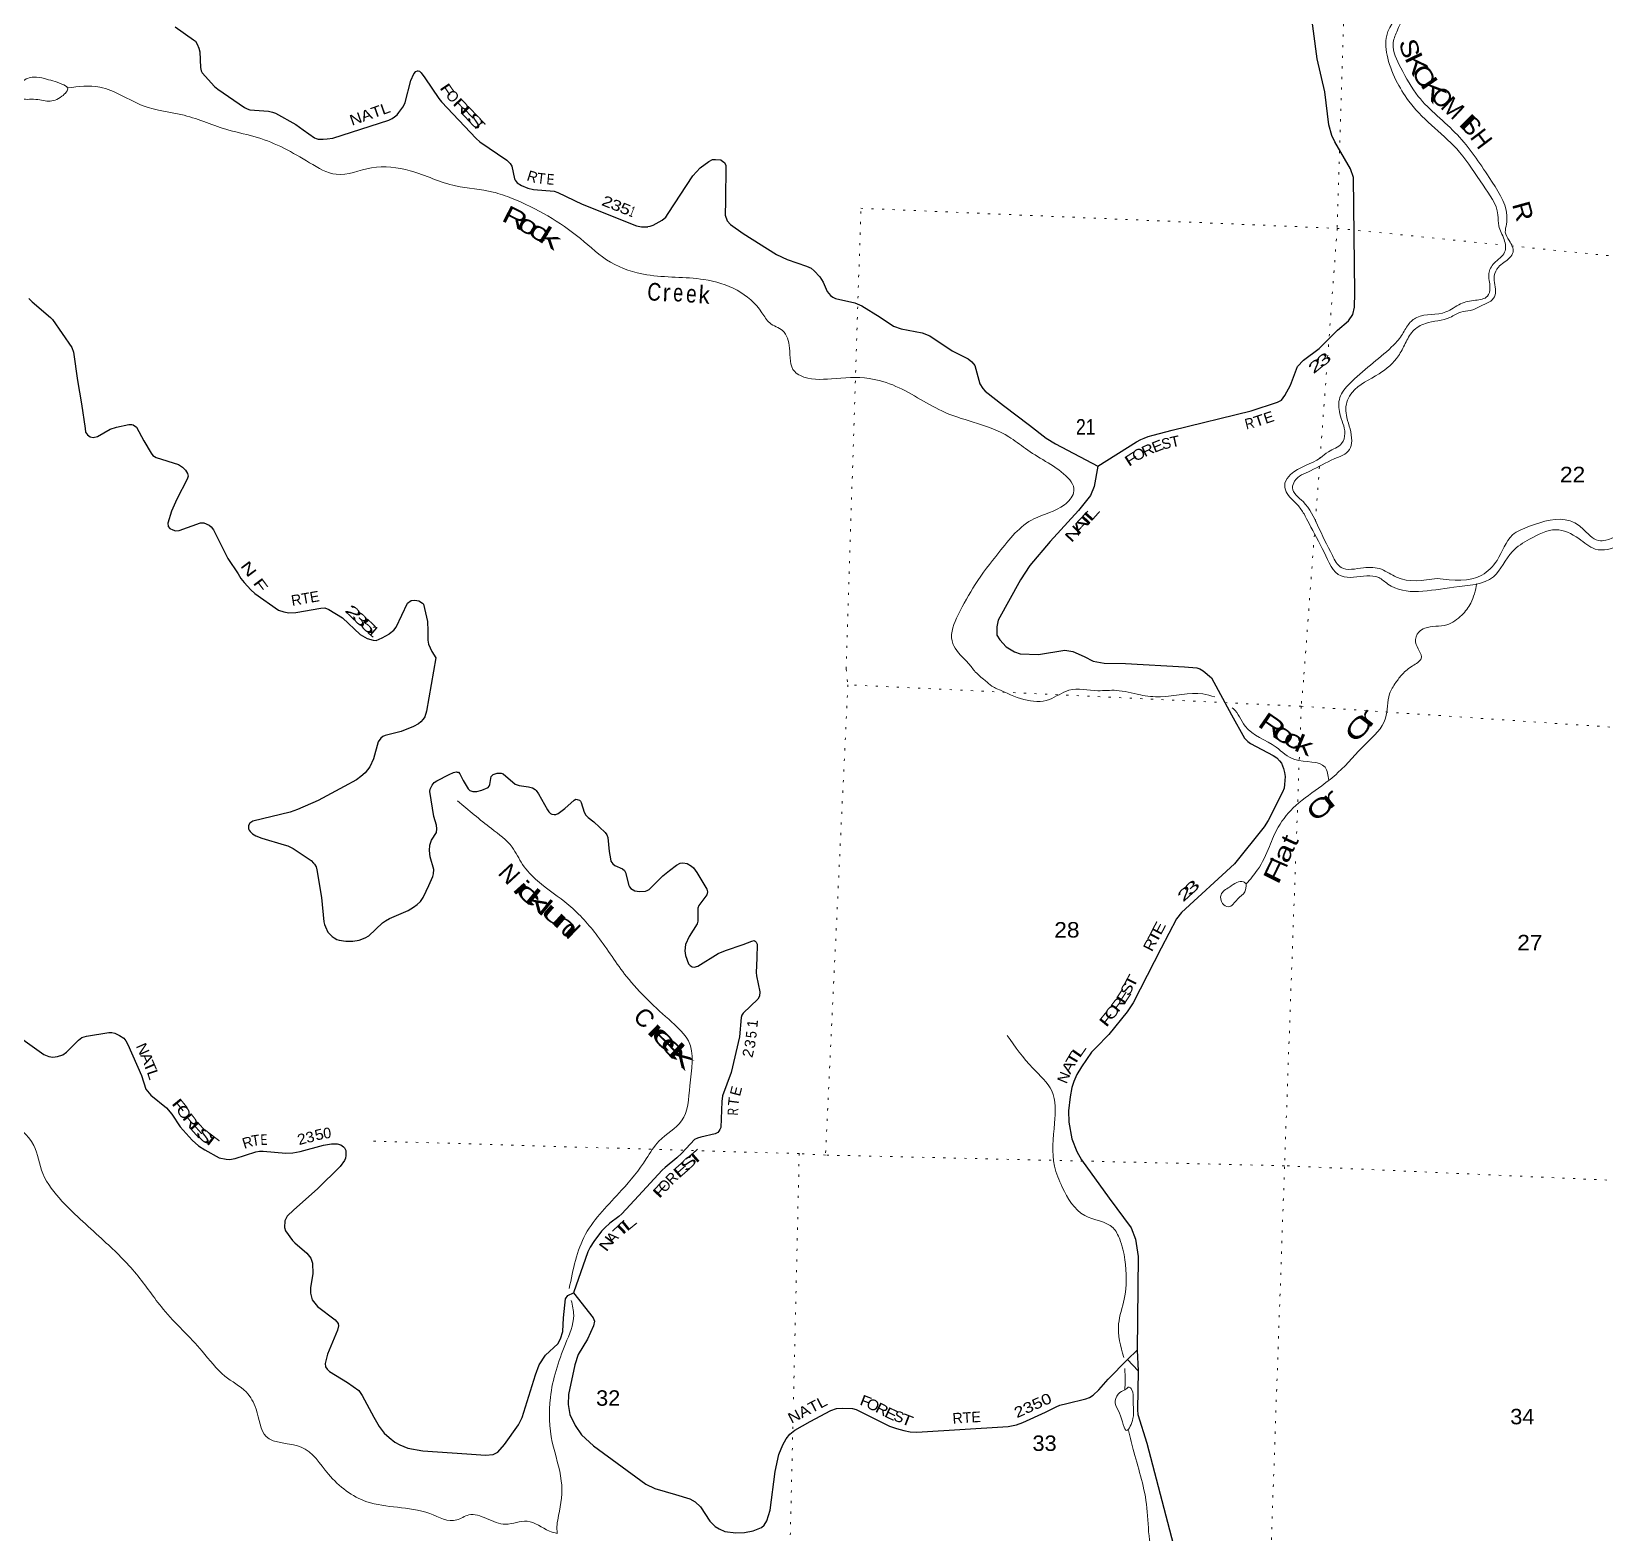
# Model space of a CAD drawing. Header units: feet. Extents: x -751810 to -497223, y -177792 to 12311.
# Drawn here: x -590454 to -572630, y -48182 to -31178 of the extents above; entities that cross this region are included whole.
import ezdxf
from ezdxf.enums import TextEntityAlignment as Align

# ---------------------------------------------------------------- set-up
doc = ezdxf.new("R2010")
doc.units = ezdxf.units.FT
doc.header["$LTSCALE"] = 80
doc.linetypes.add('DOTTED', pattern=[1.5, 0.3, -1.2])
for name, color, linetype, lineweight in [('29', 7, 'Continuous', 25), ('39', 7, 'Continuous', 13), ('7', 7, 'DOTTED', 13)]:
    doc.layers.add(name, color=color, linetype=linetype, lineweight=lineweight)
doc.layers.add('30', color=7, linetype='Continuous')
doc.layers.add('41', color=7, linetype='Continuous')

msp = doc.modelspace()

# ---------------------------------------------------------------- linework, layer by layer
at = {"layer": '29'}
for p, q in [((-578044.18, -46212.04), (-577934.46, -46107.03)), ((-577934.46, -46107.03), (-577923.6, -46338.49)), ((-578044.18, -46212.04), (-577923.6, -46338.49))]:
    msp.add_line(p, q, dxfattribs=at)
for points in [[(-578377.88, -36099.62), (-577941.34, -35823.53), (-577890.25, -35797.12), (-577855, -35781.09), (-577810.15, -35763.46), (-577752.5, -35747.42), (-577538.45, -35692.7), (-576643.82, -35472.68), (-576342.64, -35374.03), (-576297.92, -35349.95), (-576259.47, -35298.66), (-576198.72, -35182.88), (-576118.5, -34971.71), (-576051.31, -34899.5), (-575873.4, -34765.9), (-575664.59, -34559.21), (-575541.79, -34452.43), (-575490.53, -34381.91), (-575471.31, -34298.57), (-575469.71, -34137.14), (-575484.12, -32830.49), (-575516.94, -32733.75), (-575694.23, -32427.63), (-575727.62, -32356.09), (-575761.25, -32234.26), (-575809.46, -31862.91), (-575893.64, -31486.14), (-575986.17, -30799.82)], [(-588826.84, -31126.82), (-588619.04, -31271.6), (-588597.76, -31288.69), (-588576.94, -31320.75), (-588557.71, -31365.62), (-588547.81, -31406.91), (-588540.09, -31585.19), (-588533.69, -31623.66), (-588520.74, -31646.91), (-588379.88, -31801.01), (-588344.66, -31830.41), (-588040.28, -32038.76), (-588011.45, -32053.19), (-587979.86, -32063.63), (-587771.15, -32078.83), (-587725.62, -32089.64), (-587692.66, -32102.87), (-587461.73, -32232.48), (-587376.86, -32291.7)], [(-587376.86, -32291.7), (-587248.33, -32381.38), (-587231.29, -32389.76), (-587207.26, -32396.17), (-587152.8, -32397.77), (-587104.74, -32394.57), (-587041.48, -32385.46), (-586406.71, -32181.38), (-586371.03, -32163.78), (-586343.8, -32146.15), (-586313.36, -32120.51), (-586292.54, -32094.86), (-586249.28, -32035.56), (-586233.27, -32008.32), (-586222.28, -31981.77), (-586158.58, -31733.27), (-586124.33, -31657.32), (-586102.08, -31629.63), (-586083.22, -31622.41), (-586074.67, -31622.06), (-586058.65, -31626.87), (-586041.03, -31646.11), (-586000.69, -31703.3), (-585840.8, -31938.46), (-585811.95, -31973.06), (-585417.76, -32388.72), (-585377.81, -32426.62), (-585070.24, -32634.98), (-585034.56, -32670.76), (-585014.17, -32702.29), (-584983.3, -32845.58), (-584977.28, -32861.55), (-584953.29, -32889.81), (-584905.23, -32920.26), (-584833.15, -32950.71), (-584770.51, -32968.22), (-584536.78, -32987.58), (-584494.35, -32999.1), (-584218.04, -33132.39), (-583601.23, -33377.04), (-583544.5, -33389.64), (-583476.28, -33389.86), (-583476.28, -33386.65), (-583447.44, -33383.45), (-583415.4, -33370.62), (-583312.88, -33312.93), (-583271.23, -33280.87), (-583243.35, -33238.78), (-582963.88, -32811.98), (-582880.35, -32719.93), (-582784.23, -32649.41), (-582742.58, -32626.97), (-582707.67, -32627.23), (-582649.67, -32630.17), (-582624.04, -32649.41), (-582608.02, -32662.23), (-582591.63, -32694.01), (-582596.74, -33093.39), (-582598.4, -33258.44), (-582575.23, -33321.13), (-582537.53, -33364.21), (-582393.78, -33464.77), (-582018.94, -33702.31), (-581896.74, -33758.48), (-581676.34, -33836.18), (-581624.41, -33857.84), (-581592.37, -33886.69), (-581528.29, -33954), (-581488.15, -34014.22), (-581444.99, -34120.69), (-581407.57, -34167.96), (-581380.91, -34184.79), (-581348.87, -34200.82), (-581129.37, -34251.13), (-581050.91, -34284.16), (-580844.02, -34410.87), (-580693.23, -34515.16), (-580605.56, -34543.8), (-580368.41, -34588.1), (-580281.97, -34623.94), (-580028.55, -34794.16), (-579846.23, -34883.58), (-579804.12, -34917.38), (-579772.54, -34960.5), (-579714.87, -35165.65), (-579681.01, -35221.38), (-579654, -35248.99), (-579447.05, -35411.25), (-579152.02, -35633.62), (-578962.77, -35783.58), (-578856.22, -35845.2), (-578377.88, -36099.62)], [(-590483.28, -34199.2), (-590447.98, -34240.1), (-590237.65, -34416.99), (-590217.35, -34438), (-589997.28, -34755.69), (-589978.66, -34806.62), (-589935.02, -35127.59), (-589888.8, -35392.44), (-589847.13, -35671.16), (-589840.89, -35713.76), (-589818.46, -35742.61), (-589789.63, -35765.05), (-589756.61, -35775.1), (-589706.33, -35761.84), (-589564.1, -35680.22), (-589491.66, -35659.27), (-589350.69, -35627.21), (-589318.65, -35627.21), (-589301.02, -35632.28), (-589264.19, -35659.27), (-589181.29, -35813.66), (-589100.79, -35950.96), (-589078.36, -35976.6), (-589041.72, -36001.84), (-588789.53, -36081.98), (-588745.15, -36111.23), (-588709.91, -36143.28), (-588687.48, -36181.75), (-588681.07, -36213.8), (-588691.27, -36246.46), (-588808.38, -36472.79), (-588870.1, -36608.07), (-588908.55, -36742.69), (-588905.35, -36781.16), (-588886.12, -36803.6), (-588854.08, -36819.62), (-588822.04, -36829.24), (-588781.64, -36827.24), (-588541.26, -36742.26), (-588501.65, -36739.49), (-588440.78, -36768.34), (-588418.35, -36787.57), (-588391.49, -36820.41), (-588229, -37146.02), (-588113.97, -37319.67), (-588083.54, -37369.38), (-588045.09, -37417.46), (-587971.4, -37497.59), (-587923.83, -37540.62), (-587658.7, -37730.55), (-587598.14, -37749.2), (-587540.47, -37758.81), (-587462.27, -37754.3), (-587177.04, -37705.21), (-587133.57, -37704.32), (-587085.51, -37720.35), (-586932.01, -37815.19), (-586732.24, -38005.73), (-586652.99, -38050.5), (-586585.7, -38069.74), (-586551.83, -38071.01), (-586483.18, -38044.09), (-586399.88, -37996.01), (-586399.88, -37992.81), (-586350.45, -37954.4), (-586326.19, -37922.29), (-586196.26, -37651.2), (-586156.38, -37620.98), (-586114.73, -37617.77), (-586066.67, -37624.18), (-586027.39, -37649.78), (-586015.4, -37662.65), (-585968.93, -37856.87), (-585967.35, -37963.96), (-585967.35, -38069.74), (-585957.73, -38114.61), (-585920.11, -38197.71), (-585876.91, -38269.75)], [(-578377.88, -36099.62), (-578418.92, -36330.8), (-578460.74, -36429.69), (-578595.79, -36599.1), (-578916.67, -36952), (-579149.41, -37221.91), (-579252.63, -37384.62), (-579508.25, -37843.76), (-579522.01, -37916.23), (-579521.07, -38010.44), (-579489.44, -38064.09), (-579418.54, -38145.07), (-579323.81, -38201.08), (-579258.35, -38222), (-579051.58, -38229.8), (-578752.13, -38183.53), (-578662.45, -38196.82), (-578531.99, -38254.13), (-578431.73, -38305.34), (-578305.65, -38327.24), (-578066.7, -38332.57), (-577396.83, -38368.8), (-577259.1, -38382.27), (-577222.43, -38393.68), (-577187.57, -38415.14), (-577091.38, -38495.46)], [(-585876.91, -38269.75), (-585980.15, -38871.95), (-586000.83, -38936.33), (-586018.05, -38963.92), (-586045.78, -38994.39), (-586073.21, -39016.8), (-586127.23, -39046.69), (-586268.05, -39101.82), (-586448.97, -39147.85), (-586475.39, -39159.35), (-586497.23, -39180.04), (-586528.81, -39220.08), (-586580.97, -39411.33), (-586621.33, -39501.94), (-586676.27, -39569.05), (-586723.59, -39612.3), (-586775.3, -39649.09), (-586914.08, -39724.21), (-587208.27, -39883.6), (-587441.76, -39987.08), (-587523.71, -40016.18), (-587948.63, -40117.11), (-587981.83, -40138.82), (-587997.92, -40166.42), (-587997.92, -40203.2), (-587988, -40220.35), (-587979.53, -40235.39), (-587951.95, -40262.98), (-587915.18, -40283.68), (-587846.23, -40311.31), (-587594.26, -40384.7)], [(-577091.38, -38495.46), (-576866.64, -38912.62), (-576719.14, -39177.72), (-576681.28, -39215.98), (-576650.19, -39239.8), (-576392.97, -39373.92), (-576350.28, -39400.75), (-576320.4, -39432.94), (-576299.72, -39460.53), (-576277.09, -39522.33), (-576262.95, -39568.59), (-576258.35, -39612.28), (-576262.95, -39701.95), (-576269.85, -39745.64), (-576287.48, -39791.29), (-576450.25, -40108.92), (-576496.44, -40180.49), (-576832.87, -40599.77), (-577432.71, -41152.77), (-577487, -41223.91), (-577659.97, -41553.98), (-577977.38, -42173.63), (-578046.04, -42277.13), (-578254.88, -42533.7), (-578402.97, -42682.64), (-578450.8, -42734.65), (-578563.48, -42897.61), (-578616.7, -42983.85), (-578650.74, -43065.73), (-578671.86, -43131), (-578690.55, -43237.19), (-578710.5, -43396.83), (-578705.59, -43526.09), (-578673.73, -43714.12), (-578615.53, -43858.55), (-578563.41, -43953.24), (-578250.39, -44386.72), (-577999.69, -44720.31), (-577952.1, -44849.95), (-577921.48, -45046.37), (-577932.45, -46107.1)], [(-585723.15, -39590.77), (-585674.48, -39566.32), (-585646.9, -39559.42), (-585633.67, -39562.25), (-585617.03, -39564.02), (-585603.24, -39580.11), (-585564.32, -39656.92), (-585509.01, -39750.25), (-585490.63, -39770.95), (-585455.71, -39780.97), (-585410.19, -39780.14), (-585355.04, -39768.65), (-585283.6, -39736.24), (-585270, -39722.66), (-585263.11, -39704.27), (-585247.62, -39612.8), (-585226.34, -39589.31), (-585182.67, -39575.51), (-585134.41, -39573.21), (-585112.06, -39580.97), (-584977.18, -39699.84), (-584931.03, -39715.77), (-584825.44, -39728.81), (-584779.35, -39741.06), (-584751.77, -39759.45), (-584740.28, -39770.95), (-584713.45, -39808.77), (-584612.68, -39990.85), (-584597.23, -40012.37), (-584577.11, -40030.76), (-584563.32, -40039.96), (-584536, -40043.55), (-584515.06, -40042.26), (-584489.78, -40030.76), (-584415.3, -39973.06), (-584310.53, -39881.31), (-584289.84, -39869.82), (-584273.54, -39871.09), (-584249.26, -39881.11), (-584237.57, -39891.66), (-584228.58, -39906.4), (-584195.66, -40014.26), (-584177.82, -40048), (-584151.95, -40074.45), (-584086.67, -40126.27), (-583959.49, -40244.59), (-583940.57, -40271.62), (-583927.32, -40302.07), (-583914.29, -40459.36), (-583897.44, -40543.49), (-583892.84, -40571.08), (-583870.45, -40599.43), (-583846.88, -40619.36), (-583761.85, -40656.15), (-583740.28, -40675.94), (-583727.38, -40697.53), (-583688.1, -40846.6), (-583681.53, -40861.35), (-583666.47, -40881.48), (-583622.81, -40906.77), (-583569.95, -40913.66), (-583502.57, -40910.65), (-583482.62, -40904.47), (-583459.64, -40890.67), (-583306.38, -40738.07), (-583227.53, -40676.84)], [(-587594.26, -40384.7), (-587551.65, -40397.11), (-587490.02, -40426.23), (-587288.94, -40564.18), (-587259.06, -40591.77), (-587247.57, -40605.56), (-587231.67, -40634.45), (-587222.29, -40667.64), (-587168.2, -40982.13), (-587143, -41256.24), (-587136.11, -41286.13), (-587124.35, -41315.13), (-587097.04, -41375.8), (-587051.07, -41424.09), (-587028.09, -41440.18), (-586998.22, -41456.28), (-586968.34, -41465.47), (-586894.42, -41477.23), (-586816.66, -41474.67), (-586743.12, -41463.17), (-586676.47, -41440.18), (-586633.46, -41417.27), (-586478.22, -41269.51), (-586446.66, -41244.75), (-586398.28, -41217.81), (-586188.61, -41128.06), (-586127.21, -41090.7), (-586085.85, -41060.81), (-586049.08, -41026.32), (-586017.38, -40982.82), (-585984.73, -40909.06), (-585956, -40844.68), (-585907.74, -40745.81), (-585900.85, -40713.63), (-585898.96, -40663.07), (-585940.79, -40523.06), (-585946.81, -40449.21), (-585942.21, -40389.43), (-585924.87, -40334.67), (-585868.67, -40244.58), (-585862.62, -40206.04), (-585866.37, -40161.81), (-585896.42, -40066.29), (-585941.77, -39781.48), (-585941.07, -39757.15), (-585918.09, -39708.87), (-585892.81, -39681.28), (-585863.72, -39661.39), (-585723.15, -39590.77)], [(-583230.39, -40679.06), (-583227.53, -40676.84), (-583148.59, -40615.05), (-583108.02, -40594.07), (-583076.84, -40590.68), (-583027.59, -40598.67), (-582979.32, -40626.26), (-582958.64, -40646.95), (-582919.52, -40698.21), (-582806.96, -40886.07), (-582800.07, -40918.26), (-582806.89, -40951.02), (-582895.45, -41072.31), (-582908.02, -41102.52), (-582909.24, -41249.35), (-582917.61, -41281.07), (-583006.38, -41422.92), (-583047.12, -41513.77), (-583056.32, -41587.34), (-583047.25, -41638.65), (-583012.65, -41732.19), (-582996.57, -41752.88), (-582970.94, -41767.7), (-582948.3, -41768.98), (-582909.24, -41759.78), (-582679.01, -41616.28), (-582596.69, -41580.44), (-582396.67, -41514.79), (-582297.92, -41474.68), (-582270.35, -41470.08), (-582260.92, -41476.94), (-582247.36, -41488.47), (-582238.17, -41509.17), (-582240.85, -41670.51), (-582248.51, -41831.06), (-582244.98, -41867.32), (-582204.84, -42049.48), (-582209.98, -42097.54), (-582227.83, -42134.56), (-582395.59, -42293.2), (-582410.53, -42313.9), (-582416.37, -42340.12), (-582437.24, -42558.5), (-582532.21, -42963.41), (-582628.86, -43226.69), (-582636.84, -43291.65), (-582647.98, -43584.7), (-582657.59, -43608.37), (-582669.08, -43626.76), (-582682.87, -43640.55), (-582712.5, -43656.98), (-582875.91, -43695.74), (-582912.68, -43704.93), (-582945.49, -43721.87), (-583090.79, -43877.37), (-583146.81, -43930.45), (-583279.24, -44038.32), (-583313.84, -44069.79), (-583581.93, -44358.63), (-583770.53, -44563.49), (-583802.12, -44592.73), (-583906.12, -44670.4), (-583961.28, -44719.84), (-583998.12, -44759.28), (-584085.89, -44875.24), (-584127.9, -44940.57), (-584154.04, -44993.43), (-584317.1, -45456.45)], [(-590709.41, -42474.4), (-590314.56, -42758.34), (-590256.64, -42782.28), (-590210.68, -42789.18), (-590157.82, -42782.28), (-590099.75, -42761.2), (-590056.71, -42731.7), (-589923.42, -42596.05), (-589884.82, -42567.13), (-589831.49, -42550.06), (-589577.78, -42510.64), (-589543.07, -42510.98), (-589510.9, -42517.88), (-589458.04, -42545.47), (-589409.78, -42575.36), (-589385.91, -42605.21), (-589361.52, -42644.33), (-589209.32, -42996.72), (-589159.29, -43150.15), (-589103.84, -43221.15), (-588925.51, -43363.52), (-588865.13, -43435.25), (-588769.56, -43579.53), (-588635.32, -43729.55), (-588561.78, -43793.92), (-588492.47, -43839.61), (-588327.37, -43927.28), (-588250.75, -43945.82), (-588211.28, -43946.17), (-588148.12, -43936.47), (-587913.71, -43862.9), (-587873.44, -43854.2), (-587830.09, -43852.78), (-587573.77, -43877.07), (-587493.08, -43872.59), (-587410.43, -43858.3), (-587149.16, -43786.17), (-587056.42, -43771.42), (-586994.37, -43769.12), (-586950.81, -43780.13), (-586920.82, -43803.61), (-586909.33, -43817.41), (-586895.65, -43844.51), (-586895.65, -43904.29), (-586900.14, -43932.37), (-586909.44, -43959.47), (-586959.79, -44025.35), (-587216.72, -44278.38), (-587485.26, -44516.96), (-587557.51, -44589.44), (-587583.57, -44642.42), (-587589.68, -44718.2), (-587575.89, -44754.98), (-587498.09, -44864.21), (-587472.48, -44892.94), (-587334.59, -45007.9), (-587291.42, -45063.76), (-587270.25, -45122.86), (-587266.89, -45243.4), (-587293.23, -45398.76), (-587293.71, -45459.58), (-587274.84, -45536.71), (-587214.07, -45610.84), (-587015.99, -45763.89), (-586980.68, -45803.41), (-586978.38, -45831), (-586989.53, -45881.3), (-587100.37, -46151.05), (-587130.06, -46258.65), (-587125.46, -46295.44), (-587105.62, -46319.69), (-587079.5, -46346.02), (-586877.38, -46471.7), (-586748.57, -46562.14), (-586711.21, -46617.69), (-586578.51, -46865.63), (-586518.76, -46971.4), (-586459.01, -47044.97), (-586403.85, -47095.55), (-586340.06, -47146.06), (-586282.05, -47178.32), (-586192.43, -47215.11), (-586023.85, -47246.62), (-585525.98, -47279.49)], [(-585525.98, -47279.49), (-585314.32, -47293.46), (-585227.22, -47288.68), (-585172.07, -47261.09), (-585097.76, -47175.8), (-584937.66, -46953), (-584899.39, -46868.65), (-584747.74, -46385.17), (-584705.55, -46272.45), (-584632.38, -46163.79), (-584494.12, -46033.33), (-584461.91, -45978.34), (-584438.97, -45895.38), (-584429.77, -45739.04), (-584407.58, -45523.89), (-584379.22, -45486.13), (-584317.1, -45456.45)], [(-584317.1, -45456.45), (-584094.93, -45738.89), (-584079.03, -45778.83), (-584088.22, -45829.42), (-584156.74, -45982.08), (-584262.88, -46155.91), (-584302.38, -46272.83), (-584373.2, -46606.56), (-584378.6, -46720.55), (-584359.41, -46836.48), (-584297.7, -46960.27), (-584226.11, -47066.41), (-584089.96, -47190), (-583498.97, -47624.92), (-583396.48, -47673.41), (-583163.14, -47740.18), (-582998.89, -47788.37), (-582936.78, -47823.79), (-582879.39, -47880.34), (-582772.87, -48042.06), (-582713.92, -48101.07), (-582667.96, -48128.66), (-582603.76, -48158.01), (-582479.51, -48174.65), (-582379.23, -48171.23), (-582281.86, -48151.65), (-582188.62, -48113.03), (-582157.76, -48087.28), (-582125.59, -48036.69), (-582090.19, -47919.24), (-582032.34, -47480.98), (-581989.99, -47287.14), (-581944.03, -47176.77), (-581906.33, -47111.23), (-581865.89, -47057.21), (-581810.73, -47011.23), (-581637.04, -46912.86), (-581401.66, -46790.5), (-581337.31, -46767.51), (-581264.79, -46762.01), (-581158.05, -46767.51), (-581116.67, -46776.59), (-581061.53, -46804.3), (-580738.91, -46965.75), (-580657.03, -46995.02), (-580576.62, -47015.83), (-580503.08, -47029.63), (-580429.72, -47033.93), (-579395.41, -46970.6), (-579301.13, -46951.45), (-579227.59, -46923.86), (-578972.62, -46809.3), (-578850.69, -46749.12), (-578809.32, -46730.73), (-578730.54, -46710.55), (-578515.15, -46657.15), (-578473.79, -46643.36), (-578430.33, -46615.66), (-578368.07, -46555.99), (-578262.05, -46436.17), (-578044.18, -46212.04)], [(-577923.6, -46338.49), (-577929.34, -46780.42), (-577924.56, -46836.45), (-577824.67, -47159.58), (-577439.63, -48632.16)]]:
    msp.add_lwpolyline(points, dxfattribs=at)
at = {"layer": '39'}
for points in [[(-576954.6, -27064.37), (-576718.35, -26668.68), (-576550.45, -26259.83), (-576299.9, -25852.26), (-575969.12, -25597.18), (-575573.65, -25458.05), (-575368.31, -25479.35), (-574874.34, -25609.97), (-574600.48, -25759.39), (-574478.83, -25968.99), (-574409.52, -26173.75), (-574462.07, -26306.05), (-574605.13, -26424.86), (-574768.72, -26440.49), (-574911.25, -26399.98), (-575183.9, -26426.05), (-575195.61, -26401.66), (-575114.32, -26362.58), (-575109.73, -26328.36), (-575177.82, -26299.08), (-575374.88, -26263.78), (-575407.59, -26291.52), (-575411.03, -26380.2), (-575405.6, -26418.61), (-575402.02, -26446.9), (-575540.37, -26523.42), (-575677.49, -26648.37), (-575721.19, -26732.41), (-575795.97, -26868.4), (-575894.1, -27076.64), (-575909.38, -27149.01), (-575862, -27212.26), (-575653.2, -27520), (-575449.95, -27797.41), (-575021.3, -28227.52), (-574863.45, -28443.73), (-574788.82, -28692.94), (-574767.41, -28991.75), (-574856.85, -29161.81), (-574952.51, -29216.81), (-575175.68, -29175.06), (-575320.34, -29267.62), (-575348.27, -29374.08), (-575319.16, -29570.16), (-575270.79, -29823), (-575126.64, -30012.78), (-574777.49, -30371.08), (-574731.44, -30517), (-574812.91, -30818.27), (-574994.18, -31180.52), (-575034.72, -31319.05), (-574948.31, -31588.62), (-574749.85, -31912.34), (-574307.18, -32348.72), (-573945.93, -32832.25), (-573747.1, -33258.83), (-573750.71, -33357.6), (-573764.26, -33448.14), (-573719.45, -33545.64), (-573677.17, -33675.36), (-573716.55, -33741.31), (-573843.26, -33846.25), (-573889.2, -33944.37), (-573890.04, -33996.79), (-573884.93, -34180.4), (-574045.98, -34288.85), (-574161.71, -34337.49), (-574266.83, -34354.02), (-574390.82, -34414.64), (-574668.18, -34482.98), (-574810.76, -34571.55), (-574897.71, -34711.38), (-574974.54, -34849.36), (-575193.59, -35053.72), (-575499.47, -35264.82), (-575570.96, -35447.25), (-575558.47, -35548.28), (-575504.22, -35811.3), (-575530.04, -35911.74), (-575701.1, -36016), (-575969.46, -36151.03), (-576150.83, -36269.25), (-576174.2, -36343.52), (-576053.72, -36500.66), (-575890.64, -36767.37), (-575722.74, -37110.79), (-575624.08, -37245.41), (-575370.06, -37249.31), (-575166.67, -37266.56), (-574996.7, -37355.89), (-574535.15, -37371.05)], [(-576017.29, -25959.46), (-576026.95, -25933.09), (-575948.65, -25829.42), (-575724.13, -25661.45), (-575402.51, -25599.84), (-574954.43, -25699.49), (-574655.95, -25823.07), (-574569.48, -25963.56), (-574508.99, -26214.57), (-574554.28, -26272.36), (-574683.54, -26284.49), (-575084.79, -26282.36), (-575287.02, -26192.53), (-575480.69, -26197.62), (-575496.81, -26322.41), (-575534.46, -26406.54), (-575652.98, -26503.54), (-575807.2, -26688.73), (-575927.83, -26916.79), (-576039.61, -27096.59), (-575998.93, -27200.07), (-575854.55, -27375.73), (-575597.74, -27833.46), (-575376.94, -28147.43), (-575213.63, -28274.99), (-575070.88, -28301.38), (-574981.43, -28381.41), (-574880.84, -28647.16), (-574846.49, -29018.77), (-574890.09, -29096.76), (-574951.19, -29134.14), (-575109.71, -29085.32), (-575304.06, -29132.75), (-575409.4, -29288.44), (-575395.9, -29577.05), (-575302.95, -29941.5), (-575138.27, -30109.41), (-574866.62, -30395.93), (-574845.05, -30559.62), (-574910.62, -30875.25), (-575107.79, -31223.14), (-575095.78, -31479.46), (-574985.37, -31761.49), (-574839.82, -31989.61), (-574282.1, -32544.73), (-574015.87, -32917.89), (-573847.87, -33255.26), (-573837.75, -33378.44), (-573777.72, -33532.64), (-573771.99, -33677.94), (-573890.93, -33801.15), (-573951.28, -33917.2), (-573937.74, -34078.75), (-573967.52, -34175.1), (-574101.36, -34221.44), (-574271.39, -34261.18), (-574436.21, -34353.44), (-574767.91, -34414.89), (-574861.95, -34494.12), (-574938.58, -34620), (-575051.57, -34749.36), (-575528.12, -35165.56), (-575637.53, -35323.2), (-575638.43, -35504.7), (-575581.52, -35727.42), (-575617.64, -35841.82), (-575768.38, -35936.31), (-575858.19, -36003.5), (-576196, -36193.94), (-576260.08, -36291.78), (-576245.51, -36388.81), (-576118.82, -36535.96), (-576043.86, -36639.97), (-575987.12, -36747.73), (-575816.91, -37073.04), (-575621.6, -37342.25), (-575482.69, -37356.49), (-575198.43, -37360.86), (-575094.73, -37433.04), (-574347.17, -37468.73), (-573899.62, -37350.57), (-573683.3, -37065.49), (-573489.47, -36925.28), (-573193.35, -36818.91), (-572932.79, -36917.7), (-572745.16, -37037.56), (-572458.01, -36987.52), (-572144.81, -36822.92), (-572011.75, -36824.97), (-571746.93, -36909.71), (-571577.56, -36785.25)], [(-590594.81, -31852.34), (-590552.77, -31746.1), (-590430.93, -31693.52), (-590308.21, -31711.54), (-590109.57, -31773.08), (-590045.73, -31816.41), (-590109.79, -31912.23), (-590259.88, -31966.39), (-590430.95, -31945.61), (-590585.8, -31919.03), (-590594.67, -31851.99)], [(-590045.42, -31816.84), (-589680.6, -31807.9), (-589187.94, -32019.17), (-588725.87, -32127.11), (-588220.39, -32294.21), (-587895.06, -32377.86), (-587304.77, -32663.23), (-587004.4, -32794.91), (-586603.96, -32722.41), (-586166.91, -32755.34), (-585651.41, -32926.63), (-585227.03, -32995.67), (-585012.42, -33067.54), (-584237.33, -33523.15), (-583896.81, -33790.56), (-583487.71, -33931.97), (-582839.26, -33986.31), (-582464.11, -34107.03), (-582181.85, -34361.45), (-582092.98, -34477.78), (-581949.18, -34564.69), (-581869.67, -34761.54), (-581811.45, -35028.65), (-581747.65, -35074), (-581395.33, -35109.67), (-580969.79, -35106.12), (-580664.71, -35195.52), (-580108.86, -35490.45), (-579387.33, -35765.73), (-579197.92, -35899.74), (-578970.36, -36044.41), (-578653.47, -36402.22), (-578756.44, -36535.76), (-579101.8, -36693.81), (-579499.13, -37074.93), (-579767.12, -37437.87), (-579960.22, -37783.8), (-580029.47, -38077.19), (-580010.18, -38131.94), (-579844.01, -38332.14), (-579766.78, -38429.22)], [(-574535.15, -37371.05), (-574030.4, -37332.42), (-573858.33, -37165.66), (-573682.3, -36877.95), (-573491.17, -36780.04), (-573030.41, -36718.55), (-572892.6, -36801.34), (-572707.31, -36941.33), (-572626.57, -36936.52), (-572115.03, -36726.57), (-571998.49, -36752.56), (-571862.21, -36805.08), (-571645.26, -36731.78), (-571355.39, -36512.37), (-571046.92, -36139.97), (-570785.14, -35912.06), (-570626.06, -35926.61), (-570514.2, -36117.9), (-570429.91, -36268.44), (-570411.72, -36391.75), (-570430.84, -36577), (-570289.8, -36835.3), (-570005.46, -37085.71), (-569884.46, -37210.6), (-569838.44, -37358.53), (-569801.11, -37544.65), (-569720.51, -37925.04), (-569669.17, -37992.39), (-569541.64, -37962.08), (-569032.27, -37887.22), (-568711.65, -38013.15), (-568592.53, -38129.94), (-568592.3, -38240.87), (-568628.29, -38347.21)], [(-574085.99, -37429.06), (-574156.52, -37651.15), (-574257.48, -37784.73), (-574426.62, -37895.07), (-574677.29, -37933.57), (-574744.53, -37976.9), (-574780.66, -38091.31), (-574717.08, -38275.81), (-574815.24, -38361.02), (-574929.66, -38454.06), (-575005.25, -38549.56)], [(-579520.95, -38618.28), (-579578.6, -38587.92), (-579651.62, -38528.41), (-579685.18, -38501.38), (-579767.05, -38428.98)], [(-579520.95, -38618.28), (-578927.79, -38739.74), (-578705.64, -38636.41), (-578377.42, -38640.49), (-578169.88, -38637.56), (-577897.23, -38688.63), (-577670.17, -38710.36), (-577187.95, -38677.95), (-577054.39, -38710.43)], [(-575005.25, -38549.56), (-575074.96, -38675.75), (-575120.21, -38952.72), (-575345.08, -39243.38), (-575659.43, -39568.11), (-575842.44, -39716.74), (-576136.14, -39941.22), (-576335.63, -40184.15), (-576435.82, -40403.34), (-576569.39, -40668.05), (-576698.31, -40828.09)], [(-576857.97, -38833.2), (-576845.98, -38843.32), (-576710.11, -39040.63), (-576359.18, -39280.79), (-576149.21, -39421), (-575804.95, -39508.09), (-575763.88, -39654.19)], [(-585629.91, -39888), (-585245.05, -40201.79), (-585010.68, -40413.13), (-584892.71, -40607.48), (-584722.21, -40795.07), (-584370.54, -41067.74), (-584043.06, -41420.42), (-583716.15, -41875.85), (-583203.45, -42392.3), (-583015.44, -42604.51), (-582998.04, -43112.75), (-583092.68, -43511.42), (-583348.18, -43738.86), (-583492.26, -43940.84), (-583771.14, -44296.67), (-584180.49, -44794.37), (-584363.79, -45408.83)], [(-576698.31, -40828.09), (-576729.96, -40805.14), (-576888.55, -40863.69), (-576983.38, -40950.01), (-576965.74, -41049.19), (-576900.22, -41087.08), (-576797.34, -41000.96), (-576714.64, -40916.35), (-576697.94, -40827.63)], [(-591752.58, -42500.27), (-591494.91, -42745.62), (-591234.36, -43116.79), (-590724.3, -43498.17), (-590429.46, -43787.57), (-590324.7, -44106.53), (-590108.98, -44418.16), (-589630.94, -44871.28), (-589265.72, -45245.04), (-588963.5, -45641.43), (-588520.3, -46117.88), (-588263.55, -46400.29), (-588024.35, -46579.5), (-587910.41, -46773.75), (-587797.39, -47084.86), (-587401.57, -47203.46), (-587091.03, -47509.37), (-586657.8, -47822.34), (-585944.12, -47956.85), (-585637.76, -48028.91), (-585503.38, -47971.77), (-585300.98, -48013.05), (-585085.05, -48076.82), (-584840.47, -48042.56), (-584589.47, -48153.55), (-584501.56, -48181.92)], [(-579404.36, -42542.6), (-579115.63, -42914.47), (-578900.55, -43171.67), (-578869.48, -43537.18), (-578869.63, -44022.82), (-578780.96, -44260.78), (-578527.2, -44581.41), (-578206.46, -44722.33), (-578131.1, -44849.13), (-578072.52, -45082.32), (-578079.72, -45527.48), (-578143.24, -45810.05), (-578085.59, -46189.95)], [(-584341.7, -45543.1), (-584314.41, -45711.97), (-584407.13, -46034.12), (-584577.56, -46642.5), (-584556.08, -47148.83), (-584454.27, -47584.6), (-584484.35, -47978.82), (-584503.05, -48081.13), (-584501.56, -48181.92)], [(-578074.62, -46312.6), (-578069.76, -46490.96), (-578074.72, -46558.23)], [(-578065.33, -46552.3), (-578147.14, -46603.91), (-578181.94, -46705.82), (-578132.39, -46817.88), (-578050.76, -47015.36), (-577980.88, -46880.06), (-577979.83, -46678.57), (-577996.71, -46549.19), (-578022.32, -46526.39), (-578067.31, -46553.49)], [(-578032.66, -47016.91), (-577970.29, -47259.16), (-577823.13, -47893.53), (-577670.49, -48550.2), (-577510.23, -48666.38)]]:
    msp.add_spline(points, degree=3, dxfattribs=at)
at = {"layer": '7'}
for p, q in [((-573695.01, -33605.29), (-570935.74, -33882.93)), ((-575789.55, -35038.72), (-575861.81, -36007.99)), ((-575869, -36104.43), (-575915.32, -36725.84)), ((-575926.4, -36874.44), (-576049.22, -38522.02)), ((-576075.54, -38817.23), (-581209.34, -38573.59)), ((-576096.48, -39394.27), (-576130.97, -40344.36)), ((-581760.07, -43879.35), (-581827.02, -46739.15)), ((-581832.52, -46974.01), (-581888.64, -49371.17))]:
    msp.add_line(p, q, dxfattribs=at)
for points in [[(-575504.05, -28094.07), (-575667.9, -33406.79), (-575777.7, -34879.67)], [(-581228.15, -38396), (-581062.34, -33180.05), (-575667.9, -33406.79), (-573763.59, -33598.4)], [(-581228.15, -38396), (-581209.34, -38573.59), (-581462.84, -43897.79)], [(-576049.22, -38522.02), (-576075.54, -38817.23), (-576086.12, -39108.69)], [(-576075.54, -38817.23), (-570830.83, -39169.54), (-565326.83, -39359.59), (-560514.8, -39550.28)], [(-576139.32, -40574.41), (-576264.77, -44030.8), (-576456.25, -49480.11)], [(-568966.37, -44406.52), (-570935.06, -44255.07), (-576266.36, -44018.65), (-581462.84, -43897.79), (-581758.13, -43881.44), (-586601.63, -43738.63)]]:
    msp.add_lwpolyline(points, dxfattribs=at)

# ---------------------------------------------------------------- texts
at = {"layer": '30'}
for s, rotation, width, p in [('F', 304.213, 1.55, (-585795.27, -31877.32)), ('R', 313.481, 1.6, (-585628.86, -32064.74)), ('E', 313.481, 1.75, (-585544.07, -32153.81)), ('S', 313.481, 1.75, (-585469.27, -32232.69)), ('T', 353.265, 0.95, (-584688.8, -32900.68)), ('E', 355.265, 0.8, (-584581.43, -32911.23)), ('2', 338.365, 1.3, (-583953.75, -33161.92)), ('3', 338.365, 1.3, (-583852.69, -33202)), ('5', 338.365, 1.3, (-583751.64, -33242.08)), ('1', 338.365, 0.55, (-583672.59, -33272.82)), ('2', 39.708, 1.85, (-575874.64, -35009.14)), ('3', 39.708, 1.85, (-575784.62, -34940.26)), ('R', 13.817, 0.9, (-576646.15, -35672.19)), ('T', 18.136, 1.2, (-576535.12, -35639.23)), ('E', 18.136, 1.05, (-576425.09, -35603.17)), ('E', 21.951, 1.15, (-577680.78, -35926.86)), ('T', 12.34, 1.1, (-577492.84, -35877.78)), ('F', 32.311, 1.5, (-577966.91, -36069.51)), ('O', 29.311, 1.15, (-577887.8, -36016.85)), ('R', 25.951, 1.15, (-577786.88, -35969.49)), ('T', 46.721, 2, (-578470.68, -36749.53)), ('L', 48.439, 1.95, (-578403.68, -36673.43)), ('N', 46.721, 1.6, (-578616.7, -36904.44)), ('A', 46.721, 1.8, (-578536.99, -36819.77)), ('2', 316.355, 2.05, (-586849.9, -37798.64)), ('3', 316.355, 2.05, (-586771.23, -37873.67)), ('5', 316.355, 2.05, (-586682.96, -37955.12)), ('1', 319.537, 1.15, (-586621.04, -38012.61)), ('3', 42.673, 2, (-577275.13, -40912.65)), ('2', 42.673, 2, (-577349.73, -40981.07)), ('T', 62.344, 1.45, (-577683.57, -41450.09)), ('E', 62.344, 1.3, (-577634.87, -41355.29)), ('R', 62.877, 1.15, (-577735.04, -41544.39)), ('T', 62.877, 1.45, (-577945.57, -41957.54)), ('E', 56.44, 1.45, (-578037.47, -42133.07)), ('S', 62.877, 1.25, (-577996.03, -42046.75)), ('O', 51.855, 1.4, (-578171.48, -42317.06)), ('R', 52.855, 1.4, (-578100.65, -42227.32)), ('F', 50.855, 1.75, (-578230.61, -42394.9)), ('3', 76.8, 1.05, (-582258.78, -42651.72)), ('5', 84.541, 0.9, (-582243.56, -42539.21)), ('N', 293.36, 1.1, (-589248.08, -42720.06)), ('A', 293.36, 1.2, (-589200.08, -42825.89)), ('2', 76.8, 1.05, (-582281.06, -42756.6)), ('T', 59.569, 1.55, (-578609.52, -42838.82)), ('L', 55.338, 1.7, (-578544.05, -42746.43)), ('T', 293.36, 1.35, (-589167.41, -42917.34)), ('L', 288.06, 1.2, (-589132.89, -43005.32)), ('N', 67.929, 1.05, (-578710.18, -43041.92)), ('A', 62.569, 1.3, (-578659.75, -42927.85)), ('F', 309.09, 1.7, (-588822.45, -43378.96)), ('O', 304.52, 1.3, (-588777.97, -43445.77)), ('R', 307.52, 1.45, (-588700.46, -43547.63)), ('R', 87.823, 0.7, (-582450.94, -43408.86)), ('E', 311.823, 1.7, (-588615.17, -43649.67)), ('S', 315.804, 1.8, (-588534.87, -43723.22)), ('T', 322.607, 1.75, (-588456.32, -43780.86)), ('E', 1.587, 0.7, (-587819.62, -43782.93)), ('2', 15.433, 1.1, (-587377.08, -43772.75)), ('3', 14.433, 1.1, (-587285.83, -43751.6)), ('5', 14.433, 1.1, (-587182.28, -43722.98)), ('T', 40.942, 1.9, (-582900.12, -43972.31)), ('E', 41.164, 1.7, (-583056.49, -44108.34)), ('S', 42.164, 1.7, (-582975.58, -44033.22)), ('F', 47.134, 1.85, (-583286.59, -44333.78)), ('T', 43.21, 2, (-583731.89, -44780.21)), ('L', 39.21, 1.85, (-583650.59, -44717.47)), ('N', 52.878, 1.4, (-583894.77, -44935.9)), ('NATL', 27.467, 1.15, (-581639.11, -46831.57)), ('F', 339.135, 1.2, (-581028.73, -46740.58)), ('O', 333.415, 1.1, (-580951.29, -46778.9)), ('R', 333.415, 1.15, (-580848.21, -46830.49)), ('2350', 24.195, 1.25, (-579090.99, -46785.74)), ('E', 334.415, 1.25, (-580745.66, -46881.95)), ('S', 342.851, 1.05, (-580647.41, -46917.18)), ('T', 338.851, 1.3, (-580558.82, -46954.23))]:
    msp.add_text(s, height=120, rotation=rotation, dxfattribs=dict(at, width=width)).set_placement(p, align=Align.CENTER)
for s, rotation, p in [('O', 313.481, (-585729.01, -31952.56)), ('T', 313.481, (-585428.24, -32276.29)), ('R', 342.383, (-584798.53, -32878.59)), ('S', 14.34, (-577589.54, -35899.45)), ('1', 84.541, (-582230.52, -42415.23)), ('E', 75.842, (-582418.61, -43186.51)), ('T', 82.997, (-582444.1, -43301.42)), ('T', 8.901, (-587907.57, -43789.83)), ('0', 6.118, (-587099.54, -43707.56)), ('R', 17.425, (-587989.72, -43810.56)), ('O', 46.134, (-583242.42, -44285.48)), ('R', 45.134, (-583161.86, -44201.94)), ('A', 45.878, (-583835.01, -44872.83)), ('RTE', 3.504, (-579860.5, -46928.95))]:
    msp.add_text(s, height=120, rotation=rotation, dxfattribs=at).set_placement(p, align=Align.CENTER)
for s, rotation, width, p in [('NATL', 19.323, 1.15, (-586825.18, -32245.42)), ('N F', 306.521, 1.5, (-588094.72, -37228.93))]:
    msp.add_text(s, height=120, rotation=rotation, dxfattribs=dict(at, width=width)).set_placement(p)
msp.add_text('RTE', height=120, rotation=9.765, dxfattribs=at).set_placement((-587502.22, -37681.32))
at = {"layer": '41'}
for s, rotation, width, p in [('S', 285.018, 1.2, (-574943.35, -31395.35)), ('K', 295.725, 1.4, (-574856.55, -31587.01)), ('O', 300.05, 1.25, (-574769.91, -31738.32)), ('K', 304.286, 1.6, (-574657.53, -31892.18)), ('I', 315.167, 2.35, (-574259.69, -32275.21)), ('R', 333.183, 1.4, (-585022.11, -33376.5)), ('R', 285.459, 1.15, (-573659.99, -33240.06)), ('o', 330.438, 1.45, (-584874.64, -33454.77)), ('c', 328.34, 1.7, (-584751.4, -33527.74)), ('k', 328.34, 1.75, (-584632.77, -33600.9)), ('C', 355.258, 0.8, (-583410.07, -34224.51)), ('k', 356.18, 0.95, (-582842.54, -34257.59)), ('e', 357.714, 0.75, (-583133.61, -34234.11)), ('e', 356.006, 0.8, (-582986.69, -34246.5)), ('r', 52.62, 1.95, (-575255.64, -39010.01)), ('R', 325.418, 1.55, (-576460.37, -39118.26)), ('o', 325.81, 1.6, (-576322.85, -39210.41)), ('C', 48.719, 1.65, (-575352.18, -39128.39)), ('c', 334.13, 1.55, (-576204.28, -39278.7)), ('k', 337.403, 1.45, (-576079.52, -39349.13)), ('C', 37.289, 1.5, (-575807.23, -40048.32)), ('r', 38.568, 2, (-575691.81, -39939.78)), ('t', 65.156, 1.25, (-576118.81, -40374.43)), ('a', 65.715, 1.4, (-576187.93, -40513.09)), ('F', 63.664, 1.7, (-576279.45, -40725.68)), ('i', 311.929, 1.75, (-584980.72, -40933.59)), ('c', 316.605, 2.2, (-584887.47, -41008.74)), ('k', 320.315, 2.05, (-584781.3, -41100.92)), ('l', 321.315, 1.55, (-584693.9, -41176.01)), ('u', 319.028, 2, (-584586.96, -41256.01)), ('n', 317.74, 2.05, (-584470.75, -41356.5)), ('r', 315.17, 2.25, (-583430.94, -42569.73)), ('e', 315.17, 2.05, (-583346.97, -42653.15)), ('e', 314.538, 2.05, (-583249.01, -42754.01)), ('k', 317.015, 2.2, (-583157.24, -42847.35))]:
    msp.add_text(s, height=200, rotation=rotation, dxfattribs=dict(at, width=width)).set_placement(p, align=Align.CENTER)
for s, rotation, p in [('O', 313.438, (-574552.05, -31995.28)), ('M', 316.743, (-574427.18, -32116.02)), ('S', 312.868, (-574221.43, -32312.41)), ('H', 307.137, (-574113.97, -32453.15)), ('r', 357.714, (-583265.12, -34233.29)), ('N', 312.839, (-585116.09, -40783.24)), ('l', 66.449, (-576231.11, -40625.72)), ('d', 316.291, (-584419.27, -41415.37)), ('C', 315.383, (-583585.09, -42414.29))]:
    msp.add_text(s, height=200, rotation=rotation, dxfattribs=at).set_placement(p, align=Align.CENTER)
at = {"layer": '7'}
for s, width, p in [('21', 0.85, (-578626.38, -35741.09)), ('22', 1.1, (-573145.34, -36280.71)), ('28', 1.1, (-578872.07, -41435.1)), ('27', 1.1, (-573629.54, -41579.86)), ('32', 1.05, (-584060.23, -46735.83)), ('34', 1.05, (-573708.31, -46945.6)), ('33', 1.05, (-579118.77, -47247.19))]:
    msp.add_text(s, height=175, dxfattribs=dict(at, width=width)).set_placement(p)

doc.saveas('drawing.dxf')
